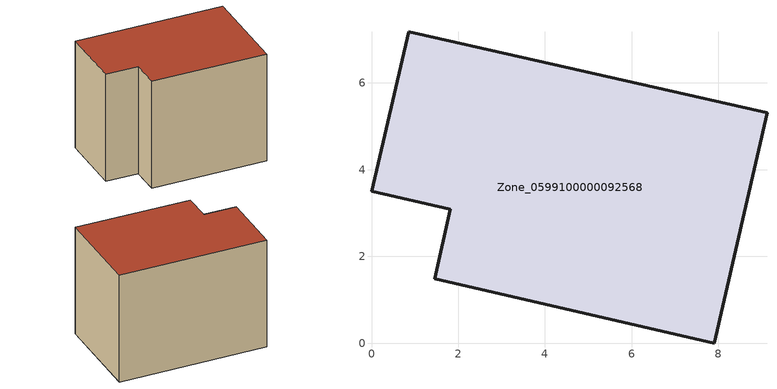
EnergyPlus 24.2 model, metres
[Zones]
Zone_0599100000092568
 floor ground (C_G): 9.12,5.31 7.9,0 1.46,1.49 1.82,3.09 0,3.5 0.86,7.18 z0
 wall outside (C_F): 7.9,0 9.12,5.31 0.86,7.18 0,3.5 1.82,3.09 1.46,1.49 7.9,0 z0:6.46
 roof outside (C_R): 1.46,1.49 7.9,0 9.12,5.31 0.86,7.18 0,3.5 1.82,3.09 z6.46
[BUILDING]
Pand.0599100000092568: North Axis=0; Terrain=City; Loads Convergence Tolerance Value=0.04; Temperature Convergence Tolerance Value=0.4; Solar Distribution=FullExterior; Maximum Number of Warmup Days=25; Minimum Number of Warmup Days=1
[Site:Location]
Rotterdam.The.Hague.AP_ZH_NLD Design_Conditions: Latitude=51.96; Longitude=4.45; Time Zone=1; Elevation=-4.5
[SITE:GROUNDTEMPERATURE:BUILDINGSURFACE]
18, 18, 18, 18, 18, 18, 18, 18, 18, 18, 18, 18
[MATERIAL] Thermal Absorptance=0.9; Solar Absorptance=0.7; Visible Absorptance=0.7
Name | Roughness | Thickness | Conductivity | Density | Specific Heat
G.TC.1946 | MediumSmooth | 0.15 | 1 | 540 | 1210
F.TC.1946 | Rough | 0.3 | 0.857143 | 1920 | 840
R.TC.1946 | MediumRough | 0.2 | 0.909091 | 1500 | 1000
[CONSTRUCTION]
C_G: G.TC.1946
C_F: F.TC.1946
C_R: R.TC.1946
[ZONE]
Zone_0599100000092568: Type=1; Multiplier=1; Ceiling Height=Autocalculate; Volume=Autocalculate; Floor Area=autocalculate; Part of Total Floor Area=Yes
[ZONEINFILTRATION:DESIGNFLOWRATE]
Infil_Zone_0599100000092568: Zone or ZoneList or Space or SpaceList=Zone_0599100000092568; Schedule=AlwaysOn; Design Flow Rate Calculation Method=Flow/Area; Flow Rate per Floor Area=0.003; Constant Term Coefficient=1; Temperature Term Coefficient=0; Velocity Term Coefficient=0; Velocity Squared Term Coefficient=0
[HVACTEMPLATE:ZONE:IDEALLOADSAIRSYSTEM]
Zone_0599100000092568: Maximum Heating Supply Air Temperature=50; Minimum Cooling Supply Air Temperature=13; Maximum Heating Supply Air Humidity Ratio=0.0156; Minimum Cooling Supply Air Humidity Ratio=0.0077; Heating Limit=NoLimit; Cooling Limit=NoLimit; Dehumidification Control Type=ConstantSensibleHeatRatio; Cooling Sensible Heat Ratio=0.7; Dehumidification Setpoint=60; Humidification Control Type=None; Humidification Setpoint=30; Outdoor Air Method=None; Outdoor Air Flow Rate per Person=0.00944; Outdoor Air Flow Rate per Zone Floor Area=0; Outdoor Air Flow Rate per Zone=0; Demand Controlled Ventilation Type=None; Outdoor Air Economizer Type=NoEconomizer; Heat Recovery Type=None; Sensible Heat Recovery Effectiveness=0.7; Latent Heat Recovery Effectiveness=0.65
[ZONECONTROL:THERMOSTAT]
ThermostatControl_Zone_0599100000092568: Zone or ZoneList=Zone_0599100000092568; Control Type Schedule=DualSetpointControlType; Control 1=Thermostat_Zone_0599100000092568; Temperature Difference Between Cutout And Setpoint=0
[THERMOSTATSETPOINT:DUALSETPOINT]
Thermostat_Zone_0599100000092568: Heating Setpoint Temperature Schedule=HeatingSetpoint_Zone_0599100000092568; Cooling Setpoint Temperature Schedule=CoolingSetpoint_Zone_0599100000092568
[SCHEDULE:COMPACT]
HeatingSetpoint_Zone_0599100000092568: Through: 12/31, For: AllDays, Until: 24:00, 21
CoolingSetpoint_Zone_0599100000092568: Through: 12/31, For: AllDays, Until: 24:00, 24
DualSetpointControlType: Through: 12/31, For: AllDays, Until: 24:00, 4
AlwaysOn: Through: 12/31, For: AllDays, Until: 24:00, 1
